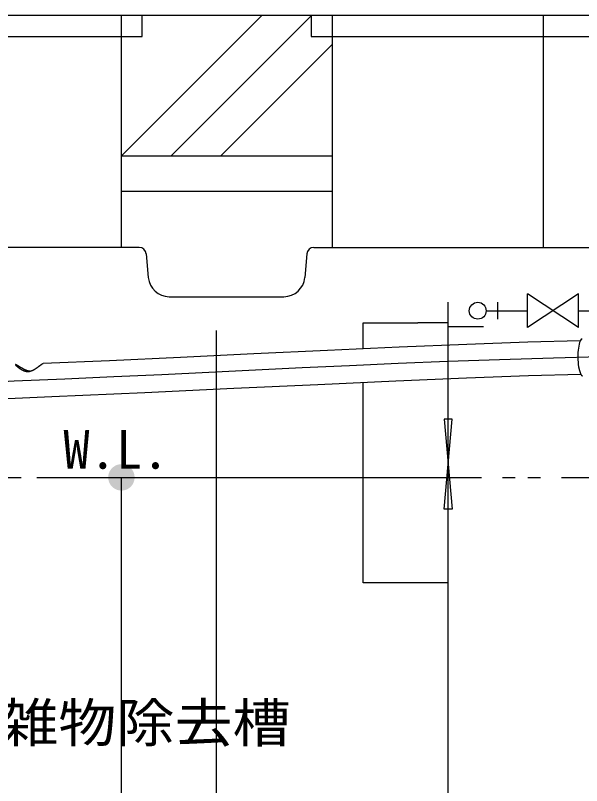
# Model space of a CAD drawing. Units: millimetres, scale not verified. Extents: x -8093 to 8093, y -5792 to 5792.
# Drawn here: x -5772 to -4967, y -2807 to -1712 of the extents above; entities that cross this region are included whole.
import ezdxf
from ezdxf.enums import TextEntityAlignment as Align

# ---------------------------------------------------------------- set-up
doc = ezdxf.new("R2010")
doc.units = ezdxf.units.MM
doc.header["$LTSCALE"] = 30
doc.linetypes.add('LONG_CHAIN', pattern=[21, 18, -1, 1, -1])
doc.linetypes.add('LONG_DOUBLE_CHAIN', pattern=[21.8, 18, -1, 0.6, -0.6, 0.6, -1])
for name, color, linetype, lineweight in [('0-1_00クル-フ-0躯体', 3, 'Continuous', 25), ('0-2_00クル-フ-1機器', 2, 'Continuous', 25), ('0-3_00クル-フ-6寸法', 132, 'Continuous', 25)]:
    doc.layers.add(name, color=color, linetype=linetype, lineweight=lineweight)
doc.styles.add('ＭＳ ゴシック', font='')
doc.styles.get('ＭＳ ゴシック').set_extended_font_data('MS Gothic')

msp = doc.modelspace()

# ---------------------------------------------------------------- linework, layer by layer
at = {"layer": '0-1_00クル-フ-0躯体', "linetype": 'LONG_CHAIN'}
msp.add_line((-5021.65, -1711.95), (-5021.65, -2041.95), dxfattribs=at)
at = {"layer": '0-1_00クル-フ-0躯体'}
for p, q in [((-5595.81, -2041.95), (-6247.48, -2041.95)), ((-5347.48, -2041.95), (-4695.8, -2041.95)), ((-5585.84, -2051.08), (-5582.92, -2084.56)), ((-5357.44, -2051.08), (-5360.37, -2084.56)), ((-5553.03, -2111.95), (-5390.26, -2111.95)), ((-5043.86, -2155.94), (-5043.86, -2107.96)), ((-4971.4, -2107.96), (-5043.86, -2155.94)), ((-4971.4, -2155.94), (-5043.86, -2107.96)), ((-4971.4, -2155.94), (-4971.4, -2107.96)), ((-5156.64, -3553.95), (-5156.64, -2119.95)), ((-5086.66, -2119.96), (-5086.66, -2143.94)), ((-5086.66, -2120.31), (-5086.66, -2143.59)), ((-5102.65, -2131.95), (-5043.86, -2131.95)), ((-4971.4, -2131.95), (-4925.89, -2131.95)), ((-5277.48, -2148.95), (-5199.68, -2148.95)), ((-5277.48, -2185.52), (-5277.48, -2148.95)), ((-5156.64, -2148.95), (-5199.68, -2148.95)), ((-5106.64, -2154.95), (-5156.64, -2154.95)), ((-5486.64, -2159.95), (-5486.64, -3503.95)), ((-5277.48, -2518.95), (-5277.48, -2233.53)), ((-5162.32, -2413.95), (-5150.96, -2285.95)), ((-5150.96, -2413.95), (-5162.32, -2413.95)), ((-5156.64, -2518.95), (-5277.48, -2518.95))]:
    msp.add_line(p, q, dxfattribs=at)
at = {"layer": '0-1_00クル-フ-0躯体', "linetype": 'LONG_DOUBLE_CHAIN'}
msp.add_line((-6303.51, -2368.95), (-4599.77, -2368.95), dxfattribs=at)
at = {"layer": '0-1_00クル-フ-0躯体'}
for points in [[(-5732.09, -2206.65), (-5637.93, -2202.52), (-5537.12, -2197.86), (-5432.81, -2192.94), (-5328.14, -2188.05), (-5226.26, -2183.45), (-5130.31, -2179.43), (-5043.45, -2176.26), (-4968.8, -2174.22)], [(-5771.03, -2208.61), (-5771.12, -2208.57), (-5771.21, -2208.53), (-5771.29, -2208.49), (-5771.36, -2208.45), (-5771.43, -2208.43), (-5771.48, -2208.4), (-5771.54, -2208.38), (-5771.58, -2208.36), (-5771.62, -2208.35), (-5771.66, -2208.34), (-5771.7, -2208.33), (-5771.73, -2208.32), (-5771.77, -2208.32)], [(-5771.77, -2208.81), (-5771.73, -2208.86), (-5771.7, -2208.91), (-5771.66, -2208.96), (-5771.62, -2209)], [(-5771.62, -2209), (-5771.58, -2209.05), (-5771.53, -2209.11), (-5771.48, -2209.16), (-5771.42, -2209.22), (-5771.36, -2209.29), (-5771.29, -2209.37), (-5771.21, -2209.45), (-5771.12, -2209.53), (-5771.03, -2209.62), (-5770.94, -2209.71), (-5770.85, -2209.8), (-5770.76, -2209.89), (-5770.67, -2209.97), (-5770.59, -2210.05), (-5770.51, -2210.13), (-5770.43, -2210.21), (-5770.35, -2210.28), (-5770.26, -2210.36), (-5770.17, -2210.44), (-5770.08, -2210.53), (-5769.97, -2210.62), (-5769.85, -2210.72), (-5769.72, -2210.83), (-5769.59, -2210.95), (-5769.45, -2211.06), (-5769.32, -2211.18), (-5769.18, -2211.3), (-5769.05, -2211.41), (-5768.92, -2211.52), (-5768.8, -2211.62), (-5768.68, -2211.71), (-5768.57, -2211.8), (-5768.46, -2211.89), (-5768.34, -2211.98), (-5768.23, -2212.08), (-5768.1, -2212.18), (-5767.96, -2212.28), (-5767.81, -2212.4), (-5767.65, -2212.52)], [(-5765.93, -2211.64), (-5766.07, -2211.55), (-5766.22, -2211.46), (-5766.38, -2211.36), (-5766.55, -2211.26), (-5766.73, -2211.15), (-5766.91, -2211.03), (-5767.1, -2210.92), (-5767.28, -2210.8), (-5767.46, -2210.69), (-5767.64, -2210.59), (-5767.8, -2210.49), (-5767.95, -2210.4), (-5768.08, -2210.31), (-5768.21, -2210.23), (-5768.33, -2210.16), (-5768.45, -2210.08), (-5768.57, -2210.01), (-5768.69, -2209.94), (-5768.82, -2209.86), (-5768.96, -2209.78), (-5769.1, -2209.7), (-5769.25, -2209.61), (-5769.39, -2209.52), (-5769.54, -2209.44), (-5769.68, -2209.35), (-5769.81, -2209.28), (-5769.93, -2209.2), (-5770.04, -2209.14), (-5770.15, -2209.08), (-5770.24, -2209.03), (-5770.33, -2208.98), (-5770.41, -2208.93), (-5770.5, -2208.88), (-5770.58, -2208.84), (-5770.66, -2208.8), (-5770.75, -2208.75), (-5770.85, -2208.7), (-5770.94, -2208.66), (-5771.03, -2208.61)], [(-5767.65, -2212.52), (-5767.48, -2212.65), (-5767.31, -2212.78), (-5767.14, -2212.91), (-5766.97, -2213.04), (-5766.8, -2213.16), (-5766.64, -2213.28), (-5766.49, -2213.39), (-5766.34, -2213.5), (-5766.2, -2213.6), (-5766.06, -2213.7), (-5765.92, -2213.8), (-5765.77, -2213.9), (-5765.61, -2214.01), (-5765.43, -2214.12), (-5765.24, -2214.25), (-5765.04, -2214.38), (-5764.83, -2214.52), (-5764.61, -2214.66), (-5764.39, -2214.8), (-5764.17, -2214.94), (-5763.96, -2215.07), (-5763.76, -2215.2), (-5763.57, -2215.31), (-5763.39, -2215.42), (-5763.22, -2215.52), (-5763.05, -2215.62), (-5762.88, -2215.72), (-5762.7, -2215.82), (-5762.51, -2215.92), (-5762.3, -2216.02), (-5762.08, -2216.14), (-5761.84, -2216.26), (-5761.59, -2216.38), (-5761.34, -2216.5), (-5761.09, -2216.63), (-5760.83, -2216.74), (-5760.59, -2216.86), (-5760.36, -2216.96), (-5760.15, -2217.06)], [(-5758.05, -2216.03), (-5758.31, -2215.91), (-5758.56, -2215.8), (-5758.78, -2215.69), (-5758.99, -2215.59), (-5759.19, -2215.49), (-5759.39, -2215.4), (-5759.58, -2215.3), (-5759.77, -2215.2), (-5759.97, -2215.09), (-5760.18, -2214.98), (-5760.41, -2214.86), (-5760.65, -2214.72), (-5760.9, -2214.59), (-5761.16, -2214.45), (-5761.41, -2214.31), (-5761.65, -2214.18), (-5761.89, -2214.04), (-5762.11, -2213.92), (-5762.31, -2213.81), (-5762.5, -2213.7), (-5762.68, -2213.6), (-5762.85, -2213.5), (-5763.01, -2213.4), (-5763.18, -2213.3), (-5763.36, -2213.2), (-5763.54, -2213.09), (-5763.73, -2212.97), (-5763.94, -2212.85), (-5764.15, -2212.72), (-5764.36, -2212.6), (-5764.57, -2212.47), (-5764.78, -2212.34), (-5764.97, -2212.22), (-5765.16, -2212.11), (-5765.33, -2212.01), (-5765.49, -2211.91), (-5765.64, -2211.82), (-5765.78, -2211.73), (-5765.93, -2211.64)], [(-5745.25, -2215.56), (-5745, -2215.42), (-5744.76, -2215.29), (-5744.54, -2215.16), (-5744.34, -2215.05), (-5744.15, -2214.93), (-5743.97, -2214.82), (-5743.79, -2214.71), (-5743.6, -2214.59), (-5743.41, -2214.47), (-5743.21, -2214.34), (-5742.99, -2214.19), (-5742.76, -2214.04), (-5742.53, -2213.88), (-5742.29, -2213.72), (-5742.05, -2213.57), (-5741.81, -2213.41), (-5741.59, -2213.26), (-5741.38, -2213.12), (-5741.19, -2212.98), (-5741.01, -2212.86), (-5740.84, -2212.74), (-5740.68, -2212.63), (-5740.52, -2212.52), (-5740.36, -2212.4), (-5740.2, -2212.29), (-5740.03, -2212.16), (-5739.84, -2212.03), (-5739.65, -2211.89), (-5739.45, -2211.75), (-5739.25, -2211.6), (-5739.05, -2211.46), (-5738.86, -2211.31), (-5738.67, -2211.18), (-5738.49, -2211.05), (-5738.33, -2210.93), (-5738.18, -2210.82), (-5738.04, -2210.71), (-5737.9, -2210.61), (-5737.77, -2210.51)], [(-5737.77, -2210.51), (-5737.63, -2210.41), (-5737.49, -2210.3), (-5737.34, -2210.19), (-5737.18, -2210.07), (-5737.01, -2209.95), (-5736.84, -2209.82), (-5736.66, -2209.69), (-5736.49, -2209.56), (-5736.32, -2209.43), (-5736.15, -2209.31), (-5736, -2209.19), (-5735.86, -2209.09), (-5735.73, -2208.99), (-5735.61, -2208.9), (-5735.5, -2208.82), (-5735.38, -2208.74), (-5735.27, -2208.65), (-5735.16, -2208.57), (-5735.03, -2208.48), (-5734.91, -2208.39), (-5734.77, -2208.29), (-5734.63, -2208.19), (-5734.5, -2208.09), (-5734.36, -2207.99), (-5734.23, -2207.9), (-5734.1, -2207.8), (-5733.98, -2207.72), (-5733.88, -2207.65), (-5733.78, -2207.58), (-5733.69, -2207.52), (-5733.61, -2207.46), (-5733.53, -2207.4), (-5733.45, -2207.35), (-5733.37, -2207.3), (-5733.29, -2207.25), (-5733.2, -2207.19), (-5733.12, -2207.14), (-5733.03, -2207.08), (-5732.94, -2207.03)], [(-5732.94, -2207.03), (-5732.85, -2206.98), (-5732.77, -2206.93), (-5732.7, -2206.88), (-5732.62, -2206.84), (-5732.56, -2206.8), (-5732.51, -2206.77), (-5732.46, -2206.75), (-5732.41, -2206.73), (-5732.38, -2206.71), (-5732.34, -2206.69), (-5732.31, -2206.68), (-5732.29, -2206.67), (-5732.26, -2206.67), (-5732.24, -2206.66), (-5732.22, -2206.65), (-5732.2, -2206.65), (-5732.18, -2206.65), (-5732.17, -2206.65), (-5732.16, -2206.65), (-5732.15, -2206.65), (-5732.14, -2206.64), (-5732.13, -2206.64), (-5732.13, -2206.64), (-5732.13, -2206.64), (-5732.13, -2206.64), (-5732.12, -2206.64), (-5732.12, -2206.64)], [(-5855.64, -2259.88), (-5720.01, -2254.01), (-5588, -2248.04), (-5461.35, -2242.18), (-5341.75, -2236.66), (-5230.92, -2231.68), (-5130.58, -2227.47), (-5042.43, -2224.25), (-4968.2, -2222.22)], [(-5760.15, -2217.06), (-5759.94, -2217.15), (-5759.75, -2217.23), (-5759.55, -2217.31), (-5759.36, -2217.38), (-5759.16, -2217.45), (-5758.95, -2217.52), (-5758.72, -2217.59), (-5758.47, -2217.66), (-5758.2, -2217.74), (-5757.93, -2217.81), (-5757.65, -2217.88), (-5757.37, -2217.95), (-5757.09, -2218.02), (-5756.82, -2218.08), (-5756.57, -2218.14), (-5756.33, -2218.19), (-5756.11, -2218.23), (-5755.9, -2218.26), (-5755.71, -2218.29), (-5755.53, -2218.31), (-5755.35, -2218.33), (-5755.18, -2218.34), (-5755.01, -2218.35), (-5754.84, -2218.36), (-5754.67, -2218.36), (-5754.51, -2218.36), (-5754.35, -2218.36), (-5754.21, -2218.35), (-5754.08, -2218.35), (-5753.96, -2218.34), (-5753.63, -2218.33)], [(-5751.29, -2218.02), (-5751.42, -2218.01), (-5751.48, -2218.01), (-5751.54, -2218), (-5751.61, -2217.99), (-5751.69, -2217.99), (-5751.78, -2217.98), (-5751.87, -2217.97), (-5751.96, -2217.96), (-5752.06, -2217.94), (-5752.15, -2217.93), (-5752.25, -2217.92), (-5752.35, -2217.9), (-5752.46, -2217.88), (-5752.59, -2217.85), (-5752.72, -2217.83), (-5752.87, -2217.8), (-5753.04, -2217.76), (-5753.23, -2217.72), (-5753.43, -2217.67), (-5753.65, -2217.61), (-5753.87, -2217.56), (-5754.11, -2217.5), (-5754.34, -2217.44), (-5754.56, -2217.38), (-5754.78, -2217.32), (-5754.99, -2217.26), (-5755.19, -2217.19), (-5755.39, -2217.13), (-5755.58, -2217.06), (-5755.78, -2216.98), (-5755.99, -2216.91), (-5756.2, -2216.82), (-5756.44, -2216.72), (-5756.69, -2216.62), (-5756.95, -2216.51), (-5757.22, -2216.39), (-5757.5, -2216.27), (-5757.78, -2216.15), (-5758.05, -2216.03)], [(-5753.63, -2218.33), (-5753.4, -2218.32), (-5753.31, -2218.32), (-5753.19, -2218.31), (-5753.06, -2218.3), (-5752.92, -2218.3), (-5752.76, -2218.28), (-5752.6, -2218.27), (-5752.43, -2218.26), (-5752.26, -2218.24), (-5752.09, -2218.21), (-5751.91, -2218.18), (-5751.74, -2218.15), (-5751.55, -2218.11), (-5751.35, -2218.07), (-5751.15, -2218.02), (-5750.92, -2217.96), (-5750.68, -2217.89), (-5750.43, -2217.82), (-5750.15, -2217.73), (-5749.87, -2217.64), (-5749.58, -2217.55), (-5749.3, -2217.45), (-5749.02, -2217.35), (-5748.75, -2217.25), (-5748.49, -2217.16), (-5748.26, -2217.07), (-5748.04, -2216.98), (-5747.83, -2216.89), (-5747.63, -2216.81), (-5747.43, -2216.71), (-5747.23, -2216.62), (-5747.02, -2216.51), (-5746.8, -2216.4), (-5746.56, -2216.27), (-5746.3, -2216.13), (-5746.04, -2216), (-5745.77, -2215.85), (-5745.51, -2215.71), (-5745.25, -2215.56)], [(-5150.96, -2285.95), (-5162.32, -2285.95), (-5150.96, -2413.95)]]:
    msp.add_lwpolyline(points, dxfattribs=at)
at = {"layer": '0-1_00クル-フ-0躯体', "linetype": 'LONG_CHAIN'}
msp.add_lwpolyline([(-4925.89, -2197.35), (-5006.75, -2199.26), (-5083.62, -2201.56), (-5157.14, -2204.17), (-5227.95, -2207.04), (-5296.68, -2210.1), (-5363.98, -2213.28), (-5430.48, -2216.51), (-5496.84, -2219.73), (-5563.68, -2222.88), (-5631.66, -2226), (-5701.43, -2229.12), (-5773.64, -2232.28), (-5848.95, -2235.52), (-5928, -2238.89), (-6011.45, -2242.41), (-6099.95, -2246.13)], dxfattribs=at)
at = {"layer": '0-1_00クル-フ-0躯体'}
msp.add_circle((-5114.64, -2131.95), 11.99, dxfattribs=at)
for centre, radius, start, end in [((-5595.81, -2051.95), 10, 5, 90), ((-5347.48, -2051.95), 10, 90, 175), ((-5553.03, -2081.95), 30, 185, 270), ((-5390.26, -2081.95), 30, 270, 355)]:
    msp.add_arc(centre, radius, start, end, dxfattribs=at)
msp.add_ellipse((-4965.69, -2198.21), major_axis=(-0.35, 26.5), ratio=0.25, start_param=6.2831853, end_param=9.424778, dxfattribs=at)
at = {"layer": '0-2_00クル-フ-1機器'}
for p, q in [((-3528.95, -1711.95), (-7589.44, -1711.95)), ((-5621.54, -1711.95), (-5621.54, -2041.95)), ((-5621.54, -1911.95), (-5421.54, -1711.95)), ((-5550.83, -1911.95), (-5350.83, -1711.95)), ((-5321.55, -1711.95), (-5321.55, -2041.95)), ((-5480.12, -1911.95), (-5321.55, -1753.37)), ((-5321.55, -1911.95), (-5621.54, -1911.95)), ((-5621.54, -1961.95), (-5321.55, -1961.95))]:
    msp.add_line(p, q, dxfattribs=at)
for points in [[(-6251.54, -1711.95), (-6251.54, -1741.95), (-5591.54, -1741.95), (-5591.54, -1711.95)], [(-5351.55, -1711.95), (-5351.55, -1741.95), (-4691.55, -1741.95), (-4691.55, -1711.95)]]:
    msp.add_lwpolyline(points, dxfattribs=at)
at = {"layer": '0-3_00クル-フ-6寸法', "color": 4}
for p in [(-5741.08, -2368.95), (-5621.08, -3553.95)]:
    msp.add_line(p, (-5621.08, -2368.95), dxfattribs=at)
at = {"layer": '0-3_00クル-フ-6寸法'}
for points in [[(-5621.08, -2368.95), (-5633.92, -2355.28), (-5632.1, -2353.78)], [(-5621.08, -2368.95), (-5632.1, -2353.78), (-5630.12, -2352.52)], [(-5621.08, -2368.95), (-5630.12, -2352.52), (-5627.99, -2351.52)], [(-5621.08, -2368.95), (-5627.99, -2351.52), (-5625.75, -2350.79)], [(-5621.08, -2368.95), (-5625.75, -2350.79), (-5623.43, -2350.35)], [(-5621.08, -2368.95), (-5623.43, -2350.35), (-5621.08, -2350.2)], [(-5621.08, -2368.95), (-5621.08, -2350.2), (-5618.73, -2350.35)], [(-5621.08, -2368.95), (-5618.73, -2350.35), (-5616.42, -2350.79)], [(-5621.08, -2368.95), (-5616.42, -2350.79), (-5614.18, -2351.52)], [(-5621.08, -2368.95), (-5614.18, -2351.52), (-5612.05, -2352.52)], [(-5621.08, -2368.95), (-5612.05, -2352.52), (-5610.06, -2353.78)], [(-5621.08, -2368.95), (-5610.06, -2353.78), (-5608.25, -2355.28)], [(-5621.08, -2368.95), (-5639.8, -2367.77), (-5639.5, -2365.44)], [(-5621.08, -2368.95), (-5639.5, -2365.44), (-5638.92, -2363.16)], [(-5621.08, -2368.95), (-5638.92, -2363.16), (-5638.05, -2360.97)], [(-5621.08, -2368.95), (-5638.05, -2360.97), (-5636.91, -2358.9)], [(-5621.08, -2368.95), (-5636.91, -2358.9), (-5635.53, -2357)], [(-5621.08, -2368.95), (-5635.53, -2357), (-5633.92, -2355.28)], [(-5621.08, -2368.95), (-5608.25, -2355.28), (-5606.64, -2357)], [(-5621.08, -2368.95), (-5606.64, -2357), (-5605.25, -2358.9)], [(-5621.08, -2368.95), (-5605.25, -2358.9), (-5604.12, -2360.97)], [(-5621.08, -2368.95), (-5604.12, -2360.97), (-5603.25, -2363.16)], [(-5621.08, -2368.95), (-5603.25, -2363.16), (-5602.67, -2365.44)], [(-5621.08, -2368.95), (-5602.67, -2365.44), (-5602.37, -2367.77)], [(-5621.08, -2368.95), (-5639.8, -2370.13), (-5639.8, -2367.77)], [(-5621.08, -2368.95), (-5639.5, -2372.46), (-5639.8, -2370.13)], [(-5621.08, -2368.95), (-5638.92, -2374.74), (-5639.5, -2372.46)], [(-5621.08, -2368.95), (-5638.05, -2376.93), (-5638.92, -2374.74)], [(-5621.08, -2368.95), (-5636.91, -2379), (-5638.05, -2376.93)], [(-5621.08, -2368.95), (-5635.53, -2380.9), (-5636.91, -2379)], [(-5621.08, -2368.95), (-5633.92, -2382.62), (-5635.53, -2380.9)], [(-5621.08, -2368.95), (-5632.1, -2384.12), (-5633.92, -2382.62)], [(-5621.08, -2368.95), (-5630.12, -2385.38), (-5632.1, -2384.12)], [(-5621.08, -2368.95), (-5627.99, -2386.38), (-5630.12, -2385.38)], [(-5621.08, -2368.95), (-5625.75, -2387.11), (-5627.99, -2386.38)], [(-5621.08, -2368.95), (-5623.43, -2387.55), (-5625.75, -2387.11)], [(-5621.08, -2368.95), (-5621.08, -2387.7), (-5623.43, -2387.55)], [(-5621.08, -2368.95), (-5602.37, -2367.77), (-5602.37, -2370.13)], [(-5621.08, -2368.95), (-5618.73, -2387.55), (-5621.08, -2387.7)], [(-5621.08, -2368.95), (-5616.42, -2387.11), (-5618.73, -2387.55)], [(-5621.08, -2368.95), (-5614.18, -2386.38), (-5616.42, -2387.11)], [(-5621.08, -2368.95), (-5612.05, -2385.38), (-5614.18, -2386.38)], [(-5621.08, -2368.95), (-5610.06, -2384.12), (-5612.05, -2385.38)], [(-5621.08, -2368.95), (-5608.25, -2382.62), (-5610.06, -2384.12)], [(-5621.08, -2368.95), (-5606.64, -2380.9), (-5608.25, -2382.62)], [(-5621.08, -2368.95), (-5605.25, -2379), (-5606.64, -2380.9)], [(-5621.08, -2368.95), (-5604.12, -2376.93), (-5605.25, -2379)], [(-5621.08, -2368.95), (-5603.25, -2374.74), (-5604.12, -2376.93)], [(-5621.08, -2368.95), (-5602.67, -2372.46), (-5603.25, -2374.74)], [(-5621.08, -2368.95), (-5602.37, -2370.13), (-5602.67, -2372.46)]]:
    msp.add_solid(points, dxfattribs=at)

# ---------------------------------------------------------------- texts
at = {"layer": '0-1_00クル-フ-0躯体', "color": 4, "style": 'ＭＳ ゴシック'}
msp.add_text('W.L.', height=54.99, dxfattribs=at).set_placement((-5703.63, -2373.06), align=Align.BOTTOM_LEFT)
at = {"layer": '0-1_00クル-フ-0躯体', "color": 4, "style": 'ＭＳ ゴシック', "width": 1.1}
msp.add_text('横向流夾雑物除去槽', height=54.99, dxfattribs=at).set_placement((-6123.29, -2762.02), align=Align.BOTTOM_LEFT)

doc.saveas('drawing.dxf')
